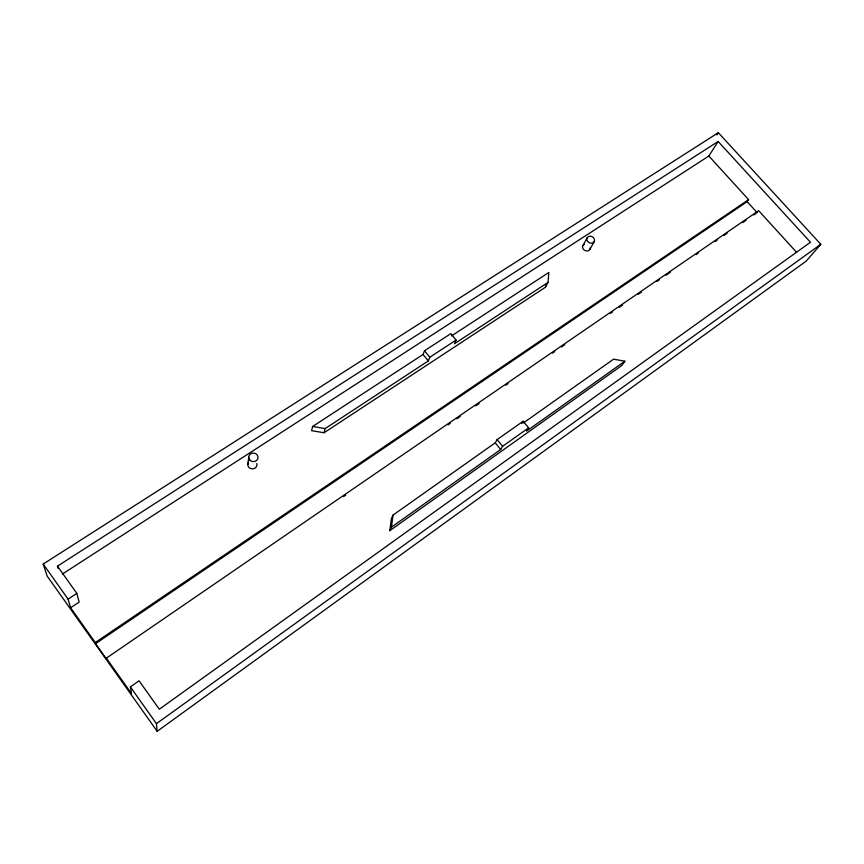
<?xml version="1.0" encoding="UTF-8"?>
<svg xmlns="http://www.w3.org/2000/svg" width="864" height="864" viewBox="0 0 864 864"><rect width="100%" height="100%" fill="white"/><g stroke="black" fill="none" stroke-linecap="round" stroke-linejoin="round"><path stroke-width="1.3" d="M451.494 335.923L548.845 272.462L548.003 282.409L454.496 343.732L456.084 340.038L450.814 333.655L424.483 350.784L423.068 354.467L312.606 426.481L311.612 430.672L324.032 432.756L545.476 287.226L545.681 284.753M247.795 464.573L248.735 457.304M624.856 361.206L621.745 365.548L389.826 530.69L391.446 527.191L393.023 515.084L495.245 442.832L497.113 439.614L523.152 421.243L528.606 427.853L526.565 431.104L624.856 361.206L613.602 359.165L523.346 422.971M389.826 530.69L391.403 518.659L393.023 515.084M324.032 432.756L325.123 428.587L428.328 360.904L429.775 357.264L456.084 340.038M545.476 287.226L548.003 282.409M582.941 245.549L587.218 237.719M589.82 249.491L594.173 241.704A4.007 3.326 28.4 0 0 590.404 236.228A4.007 3.326 28.4 0 0 587.498 241.207A4.007 3.326 28.4 0 0 594.173 241.704M391.446 527.191L500.688 449.507L502.6 446.332L528.606 427.853M521.813 423.425L523.152 421.243M716.936 134.892L718.34 132.678L820.8 244.296L806.252 261.068L157.172 731.322L47.142 576.061L43.2 564.052L718.34 132.678M62.456 573.998L708.847 156.028L718.157 141.469L810.475 242.233L159.311 709.236L139.061 680.8L130.367 686.902L131.512 693.652L106.358 658.163L758.657 210.676L796.63 252.342M106.358 658.163L106.607 659.243L95.569 643.669L747.144 201.658L748.602 199.649L708.847 156.028M157.172 731.322L156.46 723.676L820.8 244.296M343.472 496.638L345.697 495.115M448.016 424.883L450.241 423.36M456.905 418.781L460.242 416.491M475.816 405.799L479.153 403.51M505.84 385.193L508.064 383.659M552.55 353.128L554.774 351.594M561.449 347.015L564.786 344.725M610.373 313.427L612.598 311.904M619.272 307.325L622.609 305.035M638.183 294.343L641.52 292.054M657.083 281.372L659.308 279.839M665.982 275.26L670.432 272.203M696.006 254.653L698.231 253.12M714.917 241.672L717.142 240.149M723.805 235.559L727.142 233.269M742.716 222.588L746.053 220.298M753.84 214.952L756.065 213.43M95.569 643.669L95.288 642.546L748.602 199.649M95.288 642.546L70.61 607.738L79.153 602.1L76.82 593.384L57.456 566.179L718.157 141.469M70.61 607.738L68.083 599.13L76.82 593.384M312.606 426.481L325.123 428.587M747.144 201.658L757.177 212.663M424.483 350.784L429.775 357.264M497.113 439.614L502.6 446.332M423.068 354.467L428.328 360.904M495.245 442.832L500.688 449.507M43.2 564.052L68.083 599.13M130.367 686.902L156.46 723.676M57.456 566.179L58.136 568.501M590.198 247.795A3.964 3.305 28.4 0 1 587.315 250.97A3.964 3.305 28.4 0 1 582.887 248.432A3.964 3.305 28.4 0 1 584.237 244.382M256.802 463.547A4.579 4.244 3.1 0 1 251.78 468.817A4.579 4.244 3.1 0 1 248.411 462.456M250.106 460.361A4.644 4.288 3.6 0 0 257.872 458.492A4.644 4.288 3.6 0 0 252.169 453.2A4.644 4.288 3.6 0 0 250.106 460.361"/></g></svg>
